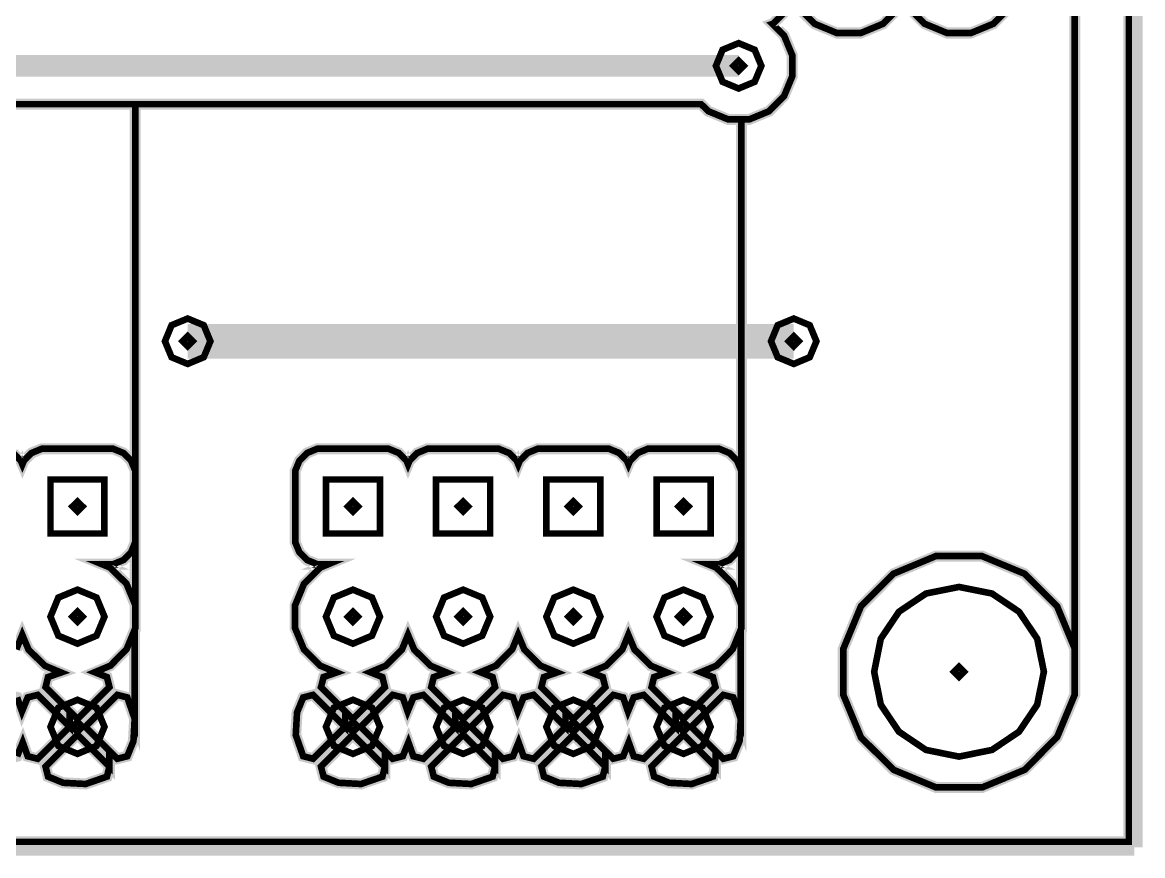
# Model space of a CAD drawing. Extents: x 0 to 6.22, y 0 to 4.04.
# Drawn here: x 5.207 to 6.224, y 0 to 0.756 of the extents above; entities that cross this region are included whole.
import ezdxf

# ---------------------------------------------------------------- set-up
doc = ezdxf.new("R2010")
doc.units = 0
doc.layers.get('0').update_dxf_attribs({"linetype": 'CONTINUOUS'})

msp = doc.modelspace()

# ---------------------------------------------------------------- linework, layer by layer
at = {"color": 0}
for points, const_width in [([(6.21636, 0.00764974), (6.21636, 1.97613)], 0.015), ([(4.25288, 0.0126411), (6.21137, 0.0126411), (6.21137, 1.97114)], 0.01), ([(4.25288, 0.0126411), (6.21137, 0.0126411), (6.21137, 1.97114)], 0.006), ([(6.16228, 1.97114), (6.16228, 0.146212), (6.14626, 0.107639), (6.11675, 0.0780165), (6.07824, 0.0620117), (6.03646, 0.0620117), (5.99783, 0.0780165), (5.96826, 0.10753), (5.95225, 0.14605), (5.95225, 0.187825), (5.96826, 0.226454), (5.99778, 0.256022), (6.03624, 0.272026), (6.07807, 0.272026), (6.11664, 0.256022), (6.14626, 0.226508), (6.16228, 0.188043), (6.16228, 1.79622)], 0.01), ([(6.16228, 1.97114), (6.16228, 0.146212), (6.14626, 0.107639), (6.11675, 0.0780165), (6.07824, 0.0620117), (6.03646, 0.0620117), (5.99783, 0.0780165), (5.96826, 0.10753), (5.95225, 0.14605), (5.95225, 0.187825), (5.96826, 0.226454), (5.99778, 0.256022), (6.03624, 0.272026), (6.07807, 0.272026), (6.11664, 0.256022), (6.14626, 0.226508), (6.16228, 0.188043), (6.16228, 1.79622)], 0.006), ([(5.90375, 0.770617), (5.88835, 0.755208), (5.88786, 0.755046), (5.89844, 0.744629), (5.90587, 0.726725), (5.90587, 0.707411), (5.89844, 0.689507), (5.88488, 0.675836), (5.86697, 0.668457), (5.85975, 0.668457), (5.85975, 0.206651), (5.85915, 0.205132), (5.85915, 0.124403), (5.85807, 0.104058), (5.85243, 0.0903321), (5.84337, 0.0880533), (5.83626, 0.0951064), (5.83626, 0.0809461), (5.83393, 0.0718317), (5.81467, 0.0651585), (5.79428, 0.0662435), (5.78054, 0.0718317), (5.77826, 0.0809461), (5.80724, 0.109918), (5.83626, 0.0809461), (5.83626, 0.0951064), (5.81435, 0.117025), (5.84337, 0.14605), (5.85243, 0.143718), (5.85915, 0.124403), (5.85915, 0.205132), (5.85178, 0.187338), (5.83708, 0.172526), (5.82297, 0.166613), (5.83393, 0.162218), (5.83626, 0.153103), (5.80724, 0.124132), (5.80018, 0.131239), (5.80018, 0.117025), (5.77115, 0.0880533), (5.76204, 0.0903321), (5.75754, 0.102919), (5.75244, 0.0903321), (5.74338, 0.0880533), (5.73628, 0.0951064), (5.73628, 0.0809461), (5.73394, 0.0718317), (5.71468, 0.0651585), (5.69428, 0.0662435), (5.68056, 0.0718317), (5.67828, 0.0809461), (5.70725, 0.109918), (5.73628, 0.0809461), (5.73628, 0.0951064), (5.71436, 0.117025), (5.74338, 0.14605), (5.75244, 0.143718), (5.75683, 0.131022), (5.76204, 0.143718), (5.77115, 0.14605), (5.80018, 0.117025), (5.80018, 0.131239), (5.77826, 0.153103), (5.78054, 0.162218), (5.79237, 0.166342), (5.77756, 0.172526), (5.76275, 0.187229), (5.75717, 0.200521), (5.75174, 0.187338), (5.73708, 0.172526), (5.72293, 0.166613), (5.73394, 0.162218), (5.73628, 0.153103), (5.70725, 0.124132), (5.70014, 0.131239), (5.70014, 0.117025), (5.67117, 0.0880533), (5.66206, 0.0903321), (5.65756, 0.102919), (5.65246, 0.0903321), (5.64333, 0.0880533), (5.63628, 0.0951064), (5.63628, 0.0809461), (5.63396, 0.0718317), (5.61464, 0.0651585), (5.59424, 0.0662435), (5.58057, 0.0718317), (5.57824, 0.0809461), (5.60726, 0.109918), (5.63628, 0.0809461), (5.63628, 0.0951064), (5.61436, 0.117025), (5.64333, 0.14605), (5.65246, 0.143718), (5.65685, 0.131022), (5.66206, 0.143718), (5.67117, 0.14605), (5.70014, 0.117025), (5.70014, 0.131239), (5.67828, 0.153103), (5.68056, 0.162218), (5.69239, 0.166342), (5.67757, 0.172526), (5.66276, 0.187229), (5.65717, 0.200521), (5.65175, 0.187338), (5.63704, 0.172526), (5.62294, 0.166613), (5.63396, 0.162218), (5.63628, 0.153103), (5.60726, 0.124132), (5.60015, 0.131239), (5.60015, 0.117025), (5.57118, 0.0880533), (5.56207, 0.0903321), (5.55757, 0.102919), (5.55246, 0.0903321), (5.54335, 0.0880533), (5.53624, 0.0951064), (5.53624, 0.0809461), (5.53396, 0.0718317), (5.51465, 0.0651585), (5.49425, 0.0662435), (5.48058, 0.0718317), (5.47825, 0.0809461), (5.50726, 0.109918), (5.53624, 0.0809461), (5.53624, 0.0951064), (5.51438, 0.117025), (5.54335, 0.14605), (5.55246, 0.143718), (5.55686, 0.131022), (5.56207, 0.143718), (5.57118, 0.14605), (5.60015, 0.117025), (5.60015, 0.131239), (5.57824, 0.153103), (5.58057, 0.162218), (5.59233, 0.166342), (5.57758, 0.172526), (5.56278, 0.187229), (5.55718, 0.200521), (5.55176, 0.187338), (5.53706, 0.172526), (5.52294, 0.166613), (5.53396, 0.162218), (5.53624, 0.153103), (5.50726, 0.124132), (5.50017, 0.131239), (5.50017, 0.117025), (5.47114, 0.0880533), (5.46208, 0.0903321), (5.45535, 0.109646), (5.45649, 0.130046), (5.46208, 0.143718), (5.47114, 0.14605), (5.50017, 0.117025), (5.50017, 0.131239), (5.47825, 0.153103), (5.48058, 0.162218), (5.49235, 0.166342), (5.47754, 0.172526), (5.46278, 0.187229), (5.45475, 0.206543), (5.45475, 0.227431), (5.46278, 0.246744), (5.47743, 0.261556), (5.48486, 0.264649), (5.47488, 0.264649), (5.46565, 0.268446), (5.45865, 0.275444), (5.45486, 0.28456), (5.45486, 0.349447), (5.45865, 0.358615), (5.46565, 0.365614), (5.47478, 0.369413), (5.53965, 0.369413), (5.54889, 0.365614), (5.55588, 0.358615), (5.55724, 0.355251), (5.55865, 0.358615), (5.56565, 0.365614), (5.57476, 0.369413), (5.63965, 0.369413), (5.64887, 0.365614), (5.65587, 0.358615), (5.65728, 0.355251), (5.65864, 0.358615), (5.66564, 0.365614), (5.67475, 0.369413), (5.73964, 0.369413), (5.74886, 0.365614), (5.75586, 0.358615), (5.75726, 0.355251), (5.75868, 0.358615), (5.76568, 0.365614), (5.77474, 0.369413), (5.83968, 0.369413), (5.84885, 0.365614), (5.85585, 0.358615), (5.85965, 0.349501), (5.85965, 0.284614), (5.85585, 0.275444), (5.84885, 0.268446), (5.83974, 0.264649), (5.82943, 0.264649), (5.83697, 0.261556), (5.85178, 0.246853), (5.85975, 0.227539), (5.85975, 0.668457), (5.84765, 0.668457), (5.82975, 0.675836), (5.82324, 0.682238), (5.30974, 0.682238), (5.30974, 0.206651), (5.30914, 0.205132), (5.30914, 0.124403), (5.30806, 0.104058), (5.30246, 0.0903321), (5.29335, 0.0880533), (5.28624, 0.0951064), (5.28624, 0.0809461), (5.28396, 0.0718317), (5.26465, 0.0651585), (5.24425, 0.0662435), (5.23058, 0.0718317), (5.22825, 0.0809461), (5.25726, 0.109918), (5.28624, 0.0809461), (5.28624, 0.0951064), (5.26438, 0.117025), (5.29335, 0.14605), (5.30246, 0.143718), (5.30914, 0.124403), (5.30914, 0.205132), (5.30176, 0.187338), (5.28706, 0.172526), (5.27294, 0.166613), (5.28396, 0.162218), (5.28624, 0.153103), (5.25726, 0.124132), (5.25017, 0.131239), (5.25017, 0.117025), (5.22114, 0.0880533), (5.21208, 0.0903321), (5.20757, 0.102919), (5.20247, 0.0903321), (5.19336, 0.0880533)], 0.01), ([(5.90375, 0.770617), (5.88835, 0.755208), (5.88786, 0.755046), (5.89844, 0.744629), (5.90587, 0.726725), (5.90587, 0.707411), (5.89844, 0.689507), (5.88488, 0.675836), (5.86697, 0.668457), (5.85975, 0.668457), (5.85975, 0.206651), (5.85915, 0.205132), (5.85915, 0.124403), (5.85807, 0.104058), (5.85243, 0.0903321), (5.84337, 0.0880533), (5.83626, 0.0951064), (5.83626, 0.0809461), (5.83393, 0.0718317), (5.81467, 0.0651585), (5.79428, 0.0662435), (5.78054, 0.0718317), (5.77826, 0.0809461), (5.80724, 0.109918), (5.83626, 0.0809461), (5.83626, 0.0951064), (5.81435, 0.117025), (5.84337, 0.14605), (5.85243, 0.143718), (5.85915, 0.124403), (5.85915, 0.205132), (5.85178, 0.187338), (5.83708, 0.172526), (5.82297, 0.166613), (5.83393, 0.162218), (5.83626, 0.153103), (5.80724, 0.124132), (5.80018, 0.131239), (5.80018, 0.117025), (5.77115, 0.0880533), (5.76204, 0.0903321), (5.75754, 0.102919), (5.75244, 0.0903321), (5.74338, 0.0880533), (5.73628, 0.0951064), (5.73628, 0.0809461), (5.73394, 0.0718317), (5.71468, 0.0651585), (5.69428, 0.0662435), (5.68056, 0.0718317), (5.67828, 0.0809461), (5.70725, 0.109918), (5.73628, 0.0809461), (5.73628, 0.0951064), (5.71436, 0.117025), (5.74338, 0.14605), (5.75244, 0.143718), (5.75683, 0.131022), (5.76204, 0.143718), (5.77115, 0.14605), (5.80018, 0.117025), (5.80018, 0.131239), (5.77826, 0.153103), (5.78054, 0.162218), (5.79237, 0.166342), (5.77756, 0.172526), (5.76275, 0.187229), (5.75717, 0.200521), (5.75174, 0.187338), (5.73708, 0.172526), (5.72293, 0.166613), (5.73394, 0.162218), (5.73628, 0.153103), (5.70725, 0.124132), (5.70014, 0.131239), (5.70014, 0.117025), (5.67117, 0.0880533), (5.66206, 0.0903321), (5.65756, 0.102919), (5.65246, 0.0903321), (5.64333, 0.0880533), (5.63628, 0.0951064), (5.63628, 0.0809461), (5.63396, 0.0718317), (5.61464, 0.0651585), (5.59424, 0.0662435), (5.58057, 0.0718317), (5.57824, 0.0809461), (5.60726, 0.109918), (5.63628, 0.0809461), (5.63628, 0.0951064), (5.61436, 0.117025), (5.64333, 0.14605), (5.65246, 0.143718), (5.65685, 0.131022), (5.66206, 0.143718), (5.67117, 0.14605), (5.70014, 0.117025), (5.70014, 0.131239), (5.67828, 0.153103), (5.68056, 0.162218), (5.69239, 0.166342), (5.67757, 0.172526), (5.66276, 0.187229), (5.65717, 0.200521), (5.65175, 0.187338), (5.63704, 0.172526), (5.62294, 0.166613), (5.63396, 0.162218), (5.63628, 0.153103), (5.60726, 0.124132), (5.60015, 0.131239), (5.60015, 0.117025), (5.57118, 0.0880533), (5.56207, 0.0903321), (5.55757, 0.102919), (5.55246, 0.0903321), (5.54335, 0.0880533), (5.53624, 0.0951064), (5.53624, 0.0809461), (5.53396, 0.0718317), (5.51465, 0.0651585), (5.49425, 0.0662435), (5.48058, 0.0718317), (5.47825, 0.0809461), (5.50726, 0.109918), (5.53624, 0.0809461), (5.53624, 0.0951064), (5.51438, 0.117025), (5.54335, 0.14605), (5.55246, 0.143718), (5.55686, 0.131022), (5.56207, 0.143718), (5.57118, 0.14605), (5.60015, 0.117025), (5.60015, 0.131239), (5.57824, 0.153103), (5.58057, 0.162218), (5.59233, 0.166342), (5.57758, 0.172526), (5.56278, 0.187229), (5.55718, 0.200521), (5.55176, 0.187338), (5.53706, 0.172526), (5.52294, 0.166613), (5.53396, 0.162218), (5.53624, 0.153103), (5.50726, 0.124132), (5.50017, 0.131239), (5.50017, 0.117025), (5.47114, 0.0880533), (5.46208, 0.0903321), (5.45535, 0.109646), (5.45649, 0.130046), (5.46208, 0.143718), (5.47114, 0.14605), (5.50017, 0.117025), (5.50017, 0.131239), (5.47825, 0.153103), (5.48058, 0.162218), (5.49235, 0.166342), (5.47754, 0.172526), (5.46278, 0.187229), (5.45475, 0.206543), (5.45475, 0.227431), (5.46278, 0.246744), (5.47743, 0.261556), (5.48486, 0.264649), (5.47488, 0.264649), (5.46565, 0.268446), (5.45865, 0.275444), (5.45486, 0.28456), (5.45486, 0.349447), (5.45865, 0.358615), (5.46565, 0.365614), (5.47478, 0.369413), (5.53965, 0.369413), (5.54889, 0.365614), (5.55588, 0.358615), (5.55724, 0.355251), (5.55865, 0.358615), (5.56565, 0.365614), (5.57476, 0.369413), (5.63965, 0.369413), (5.64887, 0.365614), (5.65587, 0.358615), (5.65728, 0.355251), (5.65864, 0.358615), (5.66564, 0.365614), (5.67475, 0.369413), (5.73964, 0.369413), (5.74886, 0.365614), (5.75586, 0.358615), (5.75726, 0.355251), (5.75868, 0.358615), (5.76568, 0.365614), (5.77474, 0.369413), (5.83968, 0.369413), (5.84885, 0.365614), (5.85585, 0.358615), (5.85965, 0.349501), (5.85965, 0.284614), (5.85585, 0.275444), (5.84885, 0.268446), (5.83974, 0.264649), (5.82943, 0.264649), (5.83697, 0.261556), (5.85178, 0.246853), (5.85975, 0.227539), (5.85975, 0.668457), (5.84765, 0.668457), (5.82975, 0.675836), (5.82324, 0.682238), (5.30974, 0.682238), (5.30974, 0.206651), (5.30914, 0.205132), (5.30914, 0.124403), (5.30806, 0.104058), (5.30246, 0.0903321), (5.29335, 0.0880533), (5.28624, 0.0951064), (5.28624, 0.0809461), (5.28396, 0.0718317), (5.26465, 0.0651585), (5.24425, 0.0662435), (5.23058, 0.0718317), (5.22825, 0.0809461), (5.25726, 0.109918), (5.28624, 0.0809461), (5.28624, 0.0951064), (5.26438, 0.117025), (5.29335, 0.14605), (5.30246, 0.143718), (5.30914, 0.124403), (5.30914, 0.205132), (5.30176, 0.187338), (5.28706, 0.172526), (5.27294, 0.166613), (5.28396, 0.162218), (5.28624, 0.153103), (5.25726, 0.124132), (5.25017, 0.131239), (5.25017, 0.117025), (5.22114, 0.0880533), (5.21208, 0.0903321), (5.20757, 0.102919), (5.20247, 0.0903321)], 0.006), ([(6.00375, 0.770617), (5.98833, 0.755208), (5.96815, 0.746853), (5.94635, 0.746853), (5.92617, 0.755208), (5.91075, 0.770617)], 0.01), ([(6.00375, 0.770617), (5.98833, 0.755208), (5.96815, 0.746853), (5.94635, 0.746853), (5.92617, 0.755208), (5.91075, 0.770617)], 0.006), ([(6.10374, 0.770617), (6.08838, 0.755208), (6.06814, 0.746853), (6.04633, 0.746853), (6.02615, 0.755208), (6.01074, 0.770617)], 0.01), ([(6.10374, 0.770617), (6.08838, 0.755208), (6.06814, 0.746853), (6.04633, 0.746853), (6.02615, 0.755208), (6.01074, 0.770617)], 0.006), ([(5.87788, 0.717014), (5.87181, 0.702528), (5.85726, 0.696451), (5.84267, 0.702528), (5.83664, 0.717014), (5.84267, 0.731608), (5.85726, 0.737631), (5.87181, 0.731608), (5.87788, 0.717014)], 0.006), ([(4.60726, 0.717014), (5.85726, 0.717014)], 0.0197), ([(5.19883, 0.365614), (5.20583, 0.358615), (5.20725, 0.355251), (5.20865, 0.358615), (5.21565, 0.365614), (5.22478, 0.369413), (5.28965, 0.369413), (5.29889, 0.365614), (5.30588, 0.358615), (5.30968, 0.349501), (5.30968, 0.284614), (5.30588, 0.275444), (5.29889, 0.268446), (5.28976, 0.264649), (5.27946, 0.264649), (5.28694, 0.261556), (5.30176, 0.246853), (5.30974, 0.227539), (5.30974, 0.682238), (4.64117, 0.682238)], 0.01), ([(5.19883, 0.365614), (5.20583, 0.358615), (5.20725, 0.355251), (5.20865, 0.358615), (5.21565, 0.365614), (5.22478, 0.369413), (5.28965, 0.369413), (5.29889, 0.365614), (5.30588, 0.358615), (5.30968, 0.349501), (5.30968, 0.284614), (5.30588, 0.275444), (5.29889, 0.268446), (5.28976, 0.264649), (5.27946, 0.264649), (5.28694, 0.261556), (5.30176, 0.246853), (5.30974, 0.227539), (5.30974, 0.682238), (4.64117, 0.682238)], 0.006), ([(5.37788, 0.467014), (5.37181, 0.452528), (5.35726, 0.446451), (5.34267, 0.452528), (5.33664, 0.467014), (5.34267, 0.481608), (5.35726, 0.487631), (5.37181, 0.481608), (5.37788, 0.467014)], 0.006), ([(5.92785, 0.467014), (5.92176, 0.452528), (5.90728, 0.446451), (5.89268, 0.452528), (5.88667, 0.467014), (5.89268, 0.481608), (5.90728, 0.487631), (5.92176, 0.481608), (5.92785, 0.467014)], 0.006), ([(5.35726, 0.467014), (5.90728, 0.467014)], 0.0315), ([(5.28174, 0.217014), (5.27453, 0.199761), (5.25726, 0.192546), (5.2399, 0.199761), (5.23275, 0.217014), (5.2399, 0.234375), (5.25726, 0.241536), (5.27453, 0.234375), (5.28174, 0.217014)], 0.006), ([(5.53174, 0.217014), (5.52453, 0.199761), (5.50726, 0.192546), (5.4899, 0.199761), (5.48275, 0.217014), (5.4899, 0.234375), (5.50726, 0.241536), (5.52453, 0.234375), (5.53174, 0.217014)], 0.006), ([(5.63178, 0.217014), (5.62457, 0.199761), (5.60726, 0.192546), (5.5899, 0.199761), (5.58274, 0.217014), (5.5899, 0.234375), (5.60726, 0.241536), (5.62457, 0.234375), (5.63178, 0.217014)], 0.006), ([(5.73178, 0.217014), (5.72456, 0.199761), (5.70725, 0.192546), (5.68994, 0.199761), (5.68278, 0.217014), (5.68994, 0.234375), (5.70725, 0.241536), (5.72456, 0.234375), (5.73178, 0.217014)], 0.006), ([(5.83176, 0.217014), (5.82454, 0.199761), (5.80724, 0.192546), (5.78993, 0.199761), (5.78276, 0.217014), (5.78993, 0.234375), (5.80724, 0.241536), (5.82454, 0.234375), (5.83176, 0.217014)], 0.006), ([(6.13428, 0.167046), (6.12819, 0.137098), (6.11171, 0.112576), (6.08718, 0.0960829), (6.05724, 0.0900065), (6.02724, 0.0960829), (6.00276, 0.112576), (5.98628, 0.137098), (5.98025, 0.167046), (5.98628, 0.197049), (6.00276, 0.221517), (6.02724, 0.23801), (6.05724, 0.244032), (6.08718, 0.23801), (6.11171, 0.221517), (6.12819, 0.197049), (6.13428, 0.167046)], 0.006), ([(5.19336, 0.14605), (5.20247, 0.143718), (5.20687, 0.131022), (5.21208, 0.143718), (5.22114, 0.14605), (5.25017, 0.117025), (5.25017, 0.131239), (5.22825, 0.153103), (5.23058, 0.162218), (5.24235, 0.166342), (5.22754, 0.172526), (5.21278, 0.187229), (5.20714, 0.200521), (5.20176, 0.187338)], 0.01), ([(5.20247, 0.143718), (5.20687, 0.131022), (5.21208, 0.143718), (5.22114, 0.14605), (5.25017, 0.117025), (5.25017, 0.131239), (5.22825, 0.153103), (5.23058, 0.162218), (5.24235, 0.166342), (5.22754, 0.172526), (5.21278, 0.187229), (5.20714, 0.200521), (5.20176, 0.187338)], 0.006), ([(5.28174, 0.117025), (5.27453, 0.0997179), (5.25726, 0.0925022), (5.2399, 0.0997179), (5.23275, 0.117025), (5.2399, 0.134386), (5.25726, 0.141547), (5.27453, 0.134386), (5.28174, 0.117025)], 0.006), ([(5.53174, 0.117025), (5.52453, 0.0997179), (5.50726, 0.0925022), (5.4899, 0.0997179), (5.48275, 0.117025), (5.4899, 0.134386), (5.50726, 0.141547), (5.52453, 0.134386), (5.53174, 0.117025)], 0.006), ([(5.63178, 0.117025), (5.62457, 0.0997179), (5.60726, 0.0925022), (5.5899, 0.0997179), (5.58274, 0.117025), (5.5899, 0.134386), (5.60726, 0.141547), (5.62457, 0.134386), (5.63178, 0.117025)], 0.006), ([(5.73178, 0.117025), (5.72456, 0.0997179), (5.70725, 0.0925022), (5.68994, 0.0997179), (5.68278, 0.117025), (5.68994, 0.134386), (5.70725, 0.141547), (5.72456, 0.134386), (5.73178, 0.117025)], 0.006), ([(5.83176, 0.117025), (5.82454, 0.0997179), (5.80724, 0.0925022), (5.78993, 0.0997179), (5.78276, 0.117025), (5.78993, 0.134386), (5.80724, 0.141547), (5.82454, 0.134386), (5.83176, 0.117025)], 0.006), ([(4.24783, 0.00764974), (6.21636, 0.00764974)], 0.015)]:
    msp.add_lwpolyline(points, dxfattribs=dict(at, const_width=const_width))
for points in [[(4.25288, 0.0126411), (6.21137, 0.0126411), (6.21137, 1.97114)], [(6.16228, 1.97114), (6.16228, 0.146212), (6.14626, 0.107639), (6.11675, 0.0780165), (6.07824, 0.0620117), (6.03646, 0.0620117), (5.99783, 0.0780165), (5.96826, 0.10753), (5.95225, 0.14605), (5.95225, 0.187825), (5.96826, 0.226454), (5.99778, 0.256022), (6.03624, 0.272026), (6.07807, 0.272026), (6.11664, 0.256022), (6.14626, 0.226508), (6.16228, 0.188043), (6.16228, 1.79622)], [(5.90375, 0.770617), (5.88835, 0.755208), (5.88786, 0.755046), (5.89844, 0.744629), (5.90587, 0.726725), (5.90587, 0.707411), (5.89844, 0.689507), (5.88488, 0.675836), (5.86697, 0.668457), (5.85975, 0.668457), (5.85975, 0.206651), (5.85915, 0.205132), (5.85915, 0.124403), (5.85807, 0.104058), (5.85243, 0.0903321), (5.84337, 0.0880533), (5.83626, 0.0951064), (5.83626, 0.0809461), (5.83393, 0.0718317), (5.81467, 0.0651585), (5.79428, 0.0662435), (5.78054, 0.0718317), (5.77826, 0.0809461), (5.80724, 0.109918), (5.83626, 0.0809461), (5.83626, 0.0951064), (5.81435, 0.117025), (5.84337, 0.14605), (5.85243, 0.143718), (5.85915, 0.124403), (5.85915, 0.205132), (5.85178, 0.187338), (5.83708, 0.172526), (5.82297, 0.166613), (5.83393, 0.162218), (5.83626, 0.153103), (5.80724, 0.124132), (5.80018, 0.131239), (5.80018, 0.117025), (5.77115, 0.0880533), (5.76204, 0.0903321), (5.75754, 0.102919), (5.75244, 0.0903321), (5.74338, 0.0880533), (5.73628, 0.0951064), (5.73628, 0.0809461), (5.73394, 0.0718317), (5.71468, 0.0651585), (5.69428, 0.0662435), (5.68056, 0.0718317), (5.67828, 0.0809461), (5.70725, 0.109918), (5.73628, 0.0809461), (5.73628, 0.0951064), (5.71436, 0.117025), (5.74338, 0.14605), (5.75244, 0.143718), (5.75683, 0.131022), (5.76204, 0.143718), (5.77115, 0.14605), (5.80018, 0.117025), (5.80018, 0.131239), (5.77826, 0.153103), (5.78054, 0.162218), (5.79237, 0.166342), (5.77756, 0.172526), (5.76275, 0.187229), (5.75717, 0.200521), (5.75174, 0.187338), (5.73708, 0.172526), (5.72293, 0.166613), (5.73394, 0.162218), (5.73628, 0.153103), (5.70725, 0.124132), (5.70014, 0.131239), (5.70014, 0.117025), (5.67117, 0.0880533), (5.66206, 0.0903321), (5.65756, 0.102919), (5.65246, 0.0903321), (5.64333, 0.0880533), (5.63628, 0.0951064), (5.63628, 0.0809461), (5.63396, 0.0718317), (5.61464, 0.0651585), (5.59424, 0.0662435), (5.58057, 0.0718317), (5.57824, 0.0809461), (5.60726, 0.109918), (5.63628, 0.0809461), (5.63628, 0.0951064), (5.61436, 0.117025), (5.64333, 0.14605), (5.65246, 0.143718), (5.65685, 0.131022), (5.66206, 0.143718), (5.67117, 0.14605), (5.70014, 0.117025), (5.70014, 0.131239), (5.67828, 0.153103), (5.68056, 0.162218), (5.69239, 0.166342), (5.67757, 0.172526), (5.66276, 0.187229), (5.65717, 0.200521), (5.65175, 0.187338), (5.63704, 0.172526), (5.62294, 0.166613), (5.63396, 0.162218), (5.63628, 0.153103), (5.60726, 0.124132), (5.60015, 0.131239), (5.60015, 0.117025), (5.57118, 0.0880533), (5.56207, 0.0903321), (5.55757, 0.102919), (5.55246, 0.0903321), (5.54335, 0.0880533), (5.53624, 0.0951064), (5.53624, 0.0809461), (5.53396, 0.0718317), (5.51465, 0.0651585), (5.49425, 0.0662435), (5.48058, 0.0718317), (5.47825, 0.0809461), (5.50726, 0.109918), (5.53624, 0.0809461), (5.53624, 0.0951064), (5.51438, 0.117025), (5.54335, 0.14605), (5.55246, 0.143718), (5.55686, 0.131022), (5.56207, 0.143718), (5.57118, 0.14605), (5.60015, 0.117025), (5.60015, 0.131239), (5.57824, 0.153103), (5.58057, 0.162218), (5.59233, 0.166342), (5.57758, 0.172526), (5.56278, 0.187229), (5.55718, 0.200521), (5.55176, 0.187338), (5.53706, 0.172526), (5.52294, 0.166613), (5.53396, 0.162218), (5.53624, 0.153103), (5.50726, 0.124132), (5.50017, 0.131239), (5.50017, 0.117025), (5.47114, 0.0880533), (5.46208, 0.0903321), (5.45535, 0.109646), (5.45649, 0.130046), (5.46208, 0.143718), (5.47114, 0.14605), (5.50017, 0.117025), (5.50017, 0.131239), (5.47825, 0.153103), (5.48058, 0.162218), (5.49235, 0.166342), (5.47754, 0.172526), (5.46278, 0.187229), (5.45475, 0.206543), (5.45475, 0.227431), (5.46278, 0.246744), (5.47743, 0.261556), (5.48486, 0.264649), (5.47488, 0.264649), (5.46565, 0.268446), (5.45865, 0.275444), (5.45486, 0.28456), (5.45486, 0.349447), (5.45865, 0.358615), (5.46565, 0.365614), (5.47478, 0.369413), (5.53965, 0.369413), (5.54889, 0.365614), (5.55588, 0.358615), (5.55724, 0.355251), (5.55865, 0.358615), (5.56565, 0.365614), (5.57476, 0.369413), (5.63965, 0.369413), (5.64887, 0.365614), (5.65587, 0.358615), (5.65728, 0.355251), (5.65864, 0.358615), (5.66564, 0.365614), (5.67475, 0.369413), (5.73964, 0.369413), (5.74886, 0.365614), (5.75586, 0.358615), (5.75726, 0.355251), (5.75868, 0.358615), (5.76568, 0.365614), (5.77474, 0.369413), (5.83968, 0.369413), (5.84885, 0.365614), (5.85585, 0.358615), (5.85965, 0.349501), (5.85965, 0.284614), (5.85585, 0.275444), (5.84885, 0.268446), (5.83974, 0.264649), (5.82943, 0.264649), (5.83697, 0.261556), (5.85178, 0.246853), (5.85975, 0.227539), (5.85975, 0.668457), (5.84765, 0.668457), (5.82975, 0.675836), (5.82324, 0.682238), (5.30974, 0.682238), (5.30974, 0.206651), (5.30914, 0.205132), (5.30914, 0.124403), (5.30806, 0.104058), (5.30246, 0.0903321), (5.29335, 0.0880533), (5.28624, 0.0951064), (5.28624, 0.0809461), (5.28396, 0.0718317), (5.26465, 0.0651585), (5.24425, 0.0662435), (5.23058, 0.0718317), (5.22825, 0.0809461), (5.25726, 0.109918), (5.28624, 0.0809461), (5.28624, 0.0951064), (5.26438, 0.117025), (5.29335, 0.14605), (5.30246, 0.143718), (5.30914, 0.124403), (5.30914, 0.205132), (5.30176, 0.187338), (5.28706, 0.172526), (5.27294, 0.166613), (5.28396, 0.162218), (5.28624, 0.153103), (5.25726, 0.124132), (5.25017, 0.131239), (5.25017, 0.117025), (5.22114, 0.0880533), (5.21208, 0.0903321), (5.20757, 0.102919), (5.20247, 0.0903321)], [(6.00375, 0.770617), (5.98833, 0.755208), (5.96815, 0.746853), (5.94635, 0.746853), (5.92617, 0.755208), (5.91075, 0.770617)], [(6.10374, 0.770617), (6.08838, 0.755208), (6.06814, 0.746853), (6.04633, 0.746853), (6.02615, 0.755208), (6.01074, 0.770617)], [(5.87788, 0.717014), (5.87181, 0.702528), (5.85726, 0.696451), (5.84267, 0.702528), (5.83664, 0.717014), (5.84267, 0.731608), (5.85726, 0.737631), (5.87181, 0.731608), (5.87788, 0.717014)], [(5.20725, 0.355251), (5.20865, 0.358615), (5.21565, 0.365614), (5.22478, 0.369413), (5.28965, 0.369413), (5.29889, 0.365614), (5.30588, 0.358615), (5.30968, 0.349501), (5.30968, 0.284614), (5.30588, 0.275444), (5.29889, 0.268446), (5.28976, 0.264649), (5.27946, 0.264649), (5.28694, 0.261556), (5.30176, 0.246853), (5.30974, 0.227539), (5.30974, 0.682238), (4.64117, 0.682238)], [(5.37788, 0.467014), (5.37181, 0.452528), (5.35726, 0.446451), (5.34267, 0.452528), (5.33664, 0.467014), (5.34267, 0.481608), (5.35726, 0.487631), (5.37181, 0.481608), (5.37788, 0.467014)], [(5.92785, 0.467014), (5.92176, 0.452528), (5.90728, 0.446451), (5.89268, 0.452528), (5.88667, 0.467014), (5.89268, 0.481608), (5.90728, 0.487631), (5.92176, 0.481608), (5.92785, 0.467014)], [(6.13428, 0.167046), (6.12819, 0.137098), (6.11171, 0.112576), (6.08718, 0.0960829), (6.05724, 0.0900065), (6.02724, 0.0960829), (6.00276, 0.112576), (5.98628, 0.137098), (5.98025, 0.167046), (5.98628, 0.197049), (6.00276, 0.221517), (6.02724, 0.23801), (6.05724, 0.244032), (6.08718, 0.23801), (6.11171, 0.221517), (6.12819, 0.197049), (6.13428, 0.167046)], [(5.28174, 0.217014), (5.27453, 0.199761), (5.25726, 0.192546), (5.2399, 0.199761), (5.23275, 0.217014), (5.2399, 0.234375), (5.25726, 0.241536), (5.27453, 0.234375), (5.28174, 0.217014)], [(5.53174, 0.217014), (5.52453, 0.199761), (5.50726, 0.192546), (5.4899, 0.199761), (5.48275, 0.217014), (5.4899, 0.234375), (5.50726, 0.241536), (5.52453, 0.234375), (5.53174, 0.217014)], [(5.63178, 0.217014), (5.62457, 0.199761), (5.60726, 0.192546), (5.5899, 0.199761), (5.58274, 0.217014), (5.5899, 0.234375), (5.60726, 0.241536), (5.62457, 0.234375), (5.63178, 0.217014)], [(5.73178, 0.217014), (5.72456, 0.199761), (5.70725, 0.192546), (5.68994, 0.199761), (5.68278, 0.217014), (5.68994, 0.234375), (5.70725, 0.241536), (5.72456, 0.234375), (5.73178, 0.217014)], [(5.83176, 0.217014), (5.82454, 0.199761), (5.80724, 0.192546), (5.78993, 0.199761), (5.78276, 0.217014), (5.78993, 0.234375), (5.80724, 0.241536), (5.82454, 0.234375), (5.83176, 0.217014)], [(5.20687, 0.131022), (5.21208, 0.143718), (5.22114, 0.14605), (5.25017, 0.117025), (5.25017, 0.131239), (5.22825, 0.153103), (5.23058, 0.162218), (5.24235, 0.166342), (5.22754, 0.172526), (5.21278, 0.187229), (5.20714, 0.200521)], [(5.28174, 0.117025), (5.27453, 0.0997179), (5.25726, 0.0925022), (5.2399, 0.0997179), (5.23275, 0.117025), (5.2399, 0.134386), (5.25726, 0.141547), (5.27453, 0.134386), (5.28174, 0.117025)], [(5.53174, 0.117025), (5.52453, 0.0997179), (5.50726, 0.0925022), (5.4899, 0.0997179), (5.48275, 0.117025), (5.4899, 0.134386), (5.50726, 0.141547), (5.52453, 0.134386), (5.53174, 0.117025)], [(5.63178, 0.117025), (5.62457, 0.0997179), (5.60726, 0.0925022), (5.5899, 0.0997179), (5.58274, 0.117025), (5.5899, 0.134386), (5.60726, 0.141547), (5.62457, 0.134386), (5.63178, 0.117025)], [(5.73178, 0.117025), (5.72456, 0.0997179), (5.70725, 0.0925022), (5.68994, 0.0997179), (5.68278, 0.117025), (5.68994, 0.134386), (5.70725, 0.141547), (5.72456, 0.134386), (5.73178, 0.117025)], [(5.83176, 0.117025), (5.82454, 0.0997179), (5.80724, 0.0925022), (5.78993, 0.0997179), (5.78276, 0.117025), (5.78993, 0.134386), (5.80724, 0.141547), (5.82454, 0.134386), (5.83176, 0.117025)]]:
    msp.add_lwpolyline(points, dxfattribs=at)
at = {"color": 7, "const_width": 0.006}
for points in [[(5.86176, 0.717014), (5.85726, 0.712511), (5.85275, 0.717014), (5.85726, 0.721517), (5.86176, 0.717014)], [(5.36176, 0.467014), (5.35726, 0.462511), (5.35275, 0.467014), (5.35726, 0.471517), (5.36176, 0.467014)], [(5.91178, 0.467014), (5.90728, 0.462511), (5.90278, 0.467014), (5.90728, 0.471517), (5.91178, 0.467014)], [(5.26178, 0.317057), (5.25726, 0.312554), (5.25276, 0.317057), (5.25726, 0.321506), (5.26178, 0.317057)], [(5.51178, 0.317057), (5.50726, 0.312554), (5.50276, 0.317057), (5.50726, 0.321506), (5.51178, 0.317057)], [(5.61176, 0.317057), (5.60726, 0.312554), (5.60275, 0.317057), (5.60726, 0.321506), (5.61176, 0.317057)], [(5.71175, 0.317057), (5.70725, 0.312554), (5.70275, 0.317057), (5.70725, 0.321506), (5.71175, 0.317057)], [(5.81174, 0.317057), (5.80724, 0.312554), (5.80274, 0.317057), (5.80724, 0.321506), (5.81174, 0.317057)], [(5.26178, 0.217014), (5.25726, 0.212511), (5.25276, 0.217014), (5.25726, 0.221517), (5.26178, 0.217014)], [(5.51178, 0.217014), (5.50726, 0.212511), (5.50276, 0.217014), (5.50726, 0.221517), (5.51178, 0.217014)], [(5.61176, 0.217014), (5.60726, 0.212511), (5.60275, 0.217014), (5.60726, 0.221517), (5.61176, 0.217014)], [(5.71175, 0.217014), (5.70725, 0.212511), (5.70275, 0.217014), (5.70725, 0.221517), (5.71175, 0.217014)], [(5.81174, 0.217014), (5.80724, 0.212511), (5.80274, 0.217014), (5.80724, 0.221517), (5.81174, 0.217014)], [(6.06174, 0.167046), (6.05724, 0.162543), (6.05274, 0.167046), (6.05724, 0.17155), (6.06174, 0.167046)], [(5.26178, 0.117025), (5.25726, 0.112522), (5.25276, 0.117025), (5.25726, 0.121528), (5.26178, 0.117025)], [(5.51178, 0.117025), (5.50726, 0.112522), (5.50276, 0.117025), (5.50726, 0.121528), (5.51178, 0.117025)], [(5.61176, 0.117025), (5.60726, 0.112522), (5.60275, 0.117025), (5.60726, 0.121528), (5.61176, 0.117025)], [(5.71175, 0.117025), (5.70725, 0.112522), (5.70275, 0.117025), (5.70725, 0.121528), (5.71175, 0.117025)], [(5.81174, 0.117025), (5.80724, 0.112522), (5.80274, 0.117025), (5.80724, 0.121528), (5.81174, 0.117025)]]:
    msp.add_lwpolyline(points, dxfattribs=at)
at = {"color": 7}
for points in [[(5.86176, 0.717014), (5.85726, 0.712511), (5.85275, 0.717014), (5.85726, 0.721517), (5.86176, 0.717014)], [(5.36176, 0.467014), (5.35726, 0.462511), (5.35275, 0.467014), (5.35726, 0.471517), (5.36176, 0.467014)], [(5.91178, 0.467014), (5.90728, 0.462511), (5.90278, 0.467014), (5.90728, 0.471517), (5.91178, 0.467014)], [(5.26178, 0.317057), (5.25726, 0.312554), (5.25276, 0.317057), (5.25726, 0.321506), (5.26178, 0.317057)], [(5.51178, 0.317057), (5.50726, 0.312554), (5.50276, 0.317057), (5.50726, 0.321506), (5.51178, 0.317057)], [(5.61176, 0.317057), (5.60726, 0.312554), (5.60275, 0.317057), (5.60726, 0.321506), (5.61176, 0.317057)], [(5.71175, 0.317057), (5.70725, 0.312554), (5.70275, 0.317057), (5.70725, 0.321506), (5.71175, 0.317057)], [(5.81174, 0.317057), (5.80724, 0.312554), (5.80274, 0.317057), (5.80724, 0.321506), (5.81174, 0.317057)], [(5.26178, 0.217014), (5.25726, 0.212511), (5.25276, 0.217014), (5.25726, 0.221517), (5.26178, 0.217014)], [(5.51178, 0.217014), (5.50726, 0.212511), (5.50276, 0.217014), (5.50726, 0.221517), (5.51178, 0.217014)], [(5.61176, 0.217014), (5.60726, 0.212511), (5.60275, 0.217014), (5.60726, 0.221517), (5.61176, 0.217014)], [(5.71175, 0.217014), (5.70725, 0.212511), (5.70275, 0.217014), (5.70725, 0.221517), (5.71175, 0.217014)], [(5.81174, 0.217014), (5.80724, 0.212511), (5.80274, 0.217014), (5.80724, 0.221517), (5.81174, 0.217014)], [(6.06174, 0.167046), (6.05724, 0.162543), (6.05274, 0.167046), (6.05724, 0.17155), (6.06174, 0.167046)], [(5.26178, 0.117025), (5.25726, 0.112522), (5.25276, 0.117025), (5.25726, 0.121528), (5.26178, 0.117025)], [(5.51178, 0.117025), (5.50726, 0.112522), (5.50276, 0.117025), (5.50726, 0.121528), (5.51178, 0.117025)], [(5.61176, 0.117025), (5.60726, 0.112522), (5.60275, 0.117025), (5.60726, 0.121528), (5.61176, 0.117025)], [(5.71175, 0.117025), (5.70725, 0.112522), (5.70275, 0.117025), (5.70725, 0.121528), (5.71175, 0.117025)], [(5.81174, 0.117025), (5.80724, 0.112522), (5.80274, 0.117025), (5.80724, 0.121528), (5.81174, 0.117025)]]:
    msp.add_lwpolyline(points, dxfattribs=at)
at = {"color": 0, "const_width": 0.006}
for points in [[(5.23275, 0.341525), (5.23275, 0.292535), (5.28174, 0.292535), (5.28174, 0.341525), (5.23275, 0.341525)], [(5.48275, 0.341525), (5.48275, 0.292535), (5.53174, 0.292535), (5.53174, 0.341525), (5.48275, 0.341525)], [(5.58274, 0.341525), (5.58274, 0.292535), (5.63178, 0.292535), (5.63178, 0.341525), (5.58274, 0.341525)], [(5.68278, 0.341525), (5.68278, 0.292535), (5.73178, 0.292535), (5.73178, 0.341525), (5.68278, 0.341525)], [(5.78276, 0.341525), (5.78276, 0.292535), (5.83176, 0.292535), (5.83176, 0.341525), (5.78276, 0.341525)]]:
    msp.add_lwpolyline(points, close=True, dxfattribs=at)
at = {"color": 0}
for points in [[(5.23275, 0.341525), (5.28174, 0.341525), (5.28174, 0.292535), (5.23275, 0.292535), (5.23275, 0.341525)], [(5.48275, 0.341525), (5.53174, 0.341525), (5.53174, 0.292535), (5.48275, 0.292535), (5.48275, 0.341525)], [(5.58274, 0.341525), (5.63178, 0.341525), (5.63178, 0.292535), (5.58274, 0.292535), (5.58274, 0.341525)], [(5.68278, 0.341525), (5.73178, 0.341525), (5.73178, 0.292535), (5.68278, 0.292535), (5.68278, 0.341525)], [(5.78276, 0.341525), (5.83176, 0.341525), (5.83176, 0.292535), (5.78276, 0.292535), (5.78276, 0.341525)]]:
    msp.add_lwpolyline(points, close=True, dxfattribs=at)

doc.saveas('drawing.dxf')
